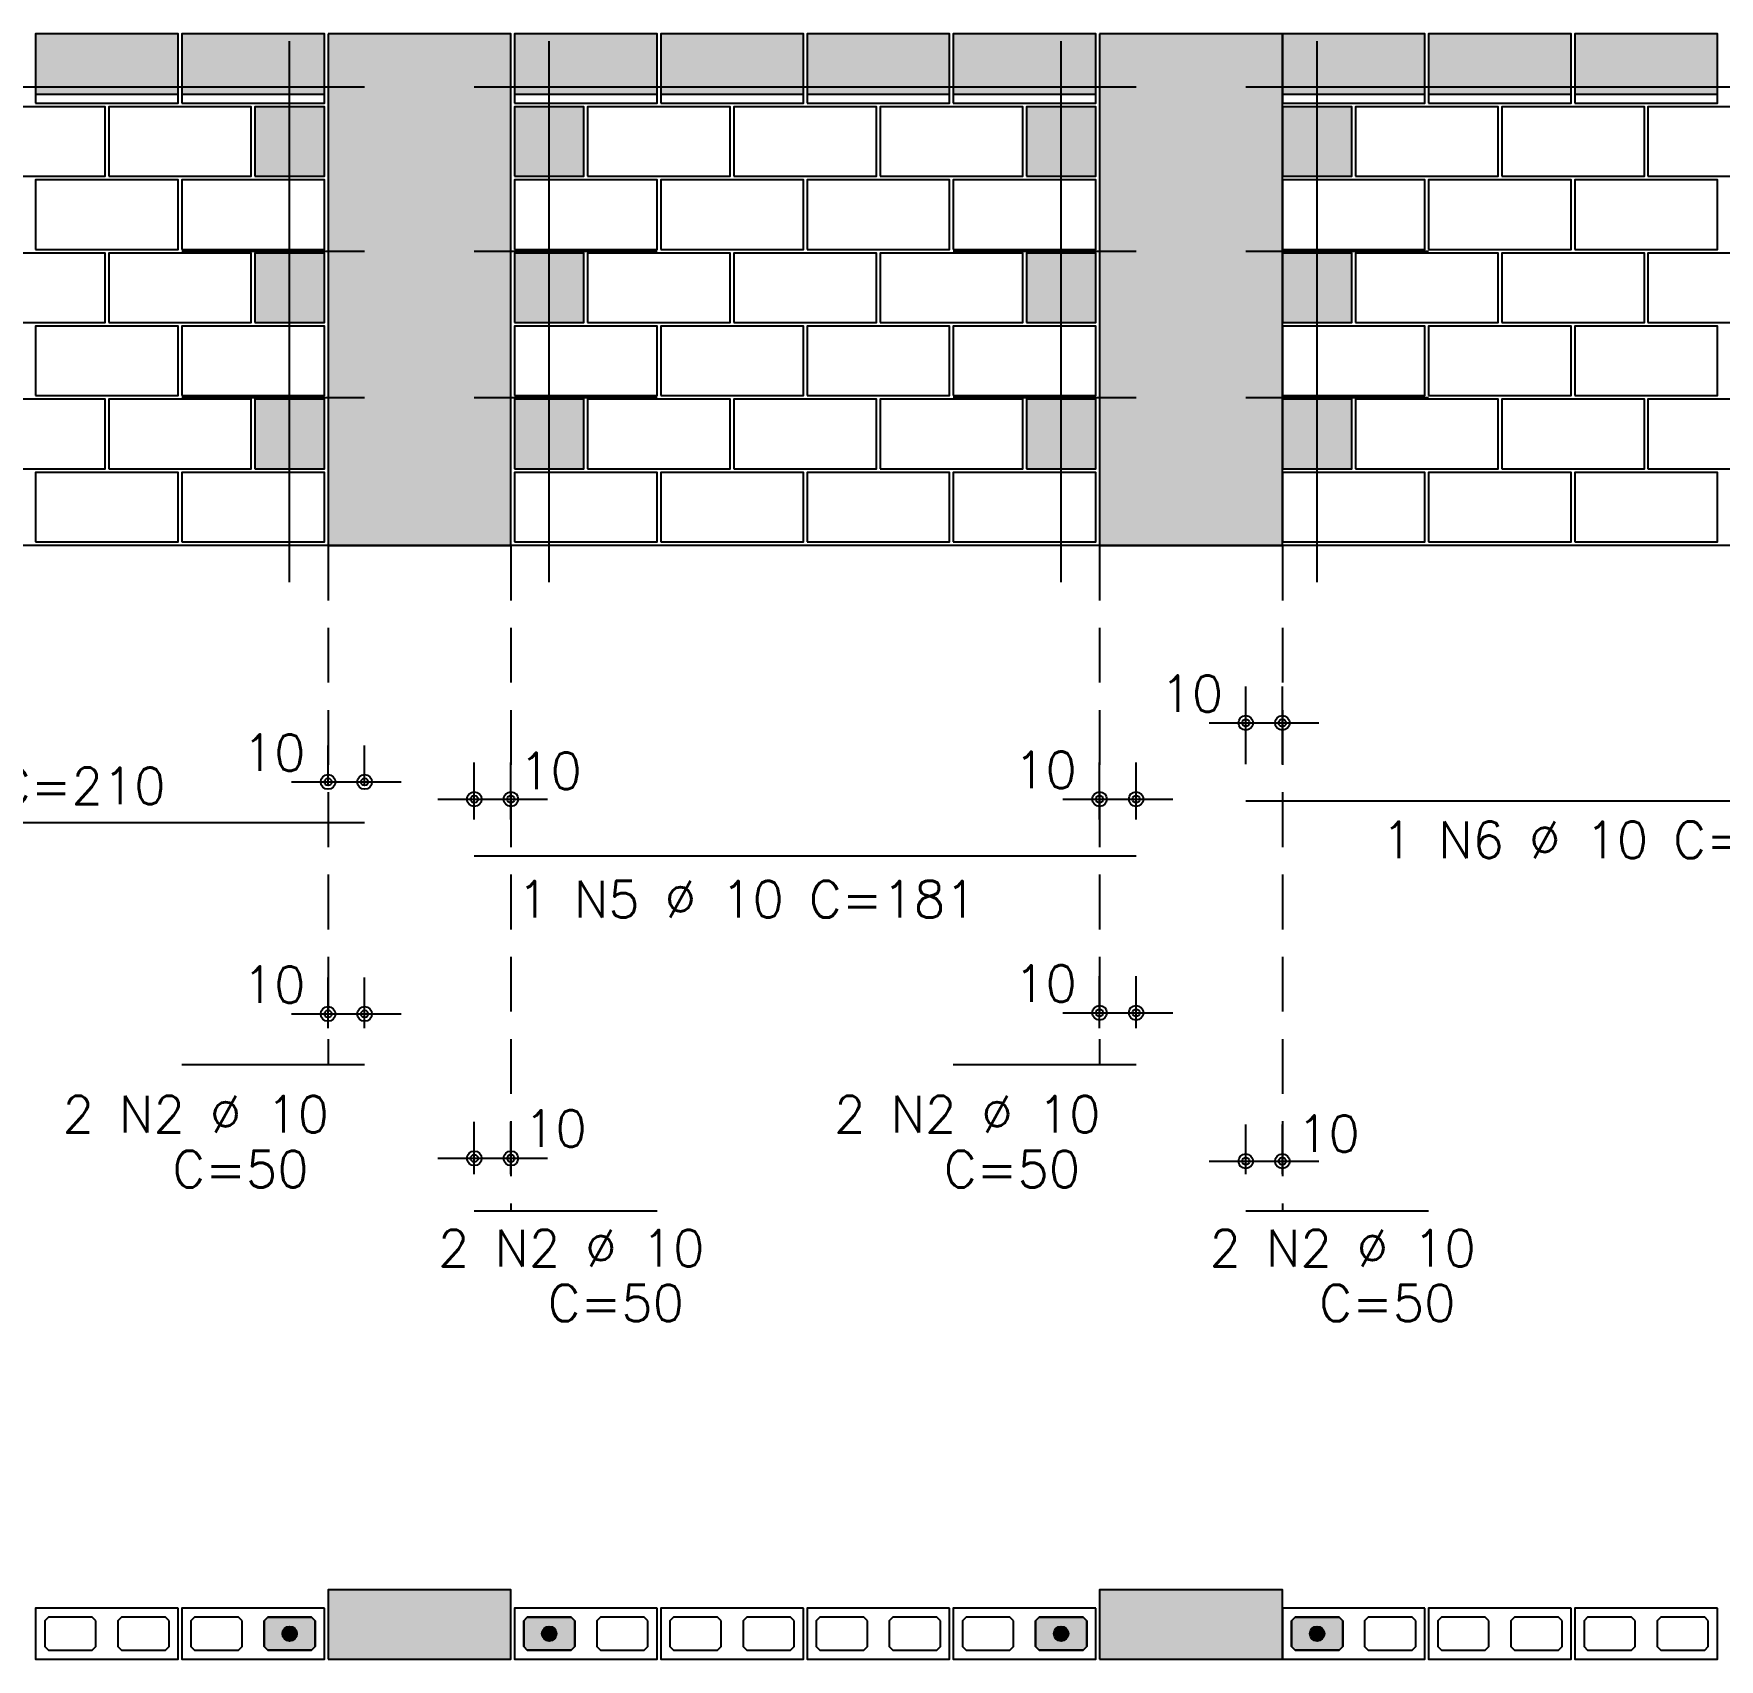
# Model space of a CAD drawing. Extents: x -1.9 to 86, y -1.5 to 61.
# Drawn here: x 17.47 to 26.69, y 19.15 to 28.05 of the extents above; entities that cross this region are included whole.
import ezdxf

# ---------------------------------------------------------------- set-up
doc = ezdxf.new("R2010")
doc.units = 0
doc.header["$MEASUREMENT"] = 0
doc.linetypes.add('ESTILO_TQS_0001', pattern=[0.45, 0.3, -0.15])
for name, color, linetype in [('PENA_01', 1, 'CONTINUOUS'), ('PENA_02', 2, 'CONTINUOUS'), ('PENA_03', 3, 'CONTINUOUS'), ('PENA_05', 5, 'CONTINUOUS'), ('PENA_09', 254, 'CONTINUOUS'), ('PENA_11', 252, 'CONTINUOUS'), ('PENA_23', 50, 'CONTINUOUS')]:
    doc.layers.add(name, color=color, linetype=linetype)
doc.styles.get("Standard").update_dxf_attribs({"font": 'ROMANS.SHX'})

msp = doc.modelspace()

# ---------------------------------------------------------------- linework, layer by layer
at = {"layer": 'PENA_01', "linetype": 'Continuous'}
for p, q in [((17.4835, 27.7155), (18.2635, 27.7155)), ((18.2835, 27.7155), (19.0635, 27.7155)), ((20.1035, 27.7155), (20.8835, 27.7155)), ((20.9035, 27.7155), (21.6835, 27.7155)), ((21.7035, 27.7155), (22.4835, 27.7155)), ((22.5035, 27.7155), (23.2835, 27.7155)), ((24.3035, 27.7155), (25.0835, 27.7155)), ((25.1035, 27.7155), (25.8835, 27.7155)), ((25.9035, 27.7155), (26.6835, 27.7155)), ((24.1035, 24.0493), (24.1035, 24.475)), ((24.3035, 24.0493), (24.3035, 24.475)), ((23.9035, 24.275), (24.5035, 24.275)), ((19.0835, 23.9302), (19.0835, 24.1521)), ((19.2835, 23.9302), (19.2835, 24.1521)), ((19.8835, 23.7472), (19.8835, 24.0579)), ((20.0835, 23.7472), (20.0835, 24.0579)), ((23.3035, 23.7472), (23.3035, 24.0579)), ((23.5035, 23.7472), (23.5035, 24.0579)), ((18.8835, 23.9521), (19.4835, 23.9521)), ((19.6835, 23.8579), (20.2835, 23.8579)), ((23.1035, 23.8579), (23.7035, 23.8579)), ((19.0835, 22.6056), (19.0835, 22.8829)), ((19.2835, 22.6056), (19.2835, 22.8829)), ((23.3035, 22.6056), (23.3035, 22.889)), ((23.5035, 22.6056), (23.5035, 22.889)), ((18.8835, 22.6829), (19.4835, 22.6829)), ((23.1035, 22.689), (23.7035, 22.689)), ((19.8835, 21.8055), (19.8835, 22.093)), ((20.0835, 21.8055), (20.0835, 22.093)), ((24.1035, 21.8055), (24.1035, 22.0772)), ((24.3035, 21.8055), (24.3035, 22.0772)), ((19.6835, 21.893), (20.2835, 21.893)), ((23.9035, 21.8772), (24.5035, 21.8772))]:
    msp.add_line(p, q, dxfattribs=at)
at = {"layer": 'PENA_01', "linetype": 'ESTILO_TQS_0001'}
for p, q in [((19.0835, 25.2455), (19.0835, 22.4056)), ((20.0835, 25.2455), (20.0835, 21.6055)), ((23.3035, 25.2455), (23.3035, 22.4056)), ((24.3035, 25.2455), (24.3035, 21.6055))]:
    msp.add_line(p, q, dxfattribs=at)
at = {"layer": 'PENA_01', "linetype": 'Continuous'}
for points in [[(17.8135, 19.3624), (17.7935, 19.3824), (17.5535, 19.3824), (17.5335, 19.3624), (17.5335, 19.2224), (17.5535, 19.2024), (17.7935, 19.2024), (17.8135, 19.2224), (17.8135, 19.3624)], [(18.2135, 19.3624), (18.1935, 19.3824), (17.9535, 19.3824), (17.9335, 19.3624), (17.9335, 19.2224), (17.9535, 19.2024), (18.1935, 19.2024), (18.2135, 19.2224), (18.2135, 19.3624)], [(18.6135, 19.3624), (18.5935, 19.3824), (18.3535, 19.3824), (18.3335, 19.3624), (18.3335, 19.2224), (18.3535, 19.2024), (18.5935, 19.2024), (18.6135, 19.2224), (18.6135, 19.3624)], [(19.0135, 19.3624), (18.9935, 19.3824), (18.7535, 19.3824), (18.7335, 19.3624), (18.7335, 19.2224), (18.7535, 19.2024), (18.9935, 19.2024), (19.0135, 19.2224), (19.0135, 19.3624)], [(20.4335, 19.3624), (20.4135, 19.3824), (20.1735, 19.3824), (20.1535, 19.3624), (20.1535, 19.2224), (20.1735, 19.2024), (20.4135, 19.2024), (20.4335, 19.2224), (20.4335, 19.3624)], [(20.8335, 19.3624), (20.8135, 19.3824), (20.5735, 19.3824), (20.5535, 19.3624), (20.5535, 19.2224), (20.5735, 19.2024), (20.8135, 19.2024), (20.8335, 19.2224), (20.8335, 19.3624)], [(21.2335, 19.3624), (21.2135, 19.3824), (20.9735, 19.3824), (20.9535, 19.3624), (20.9535, 19.2224), (20.9735, 19.2024), (21.2135, 19.2024), (21.2335, 19.2224), (21.2335, 19.3624)], [(21.6335, 19.3624), (21.6135, 19.3824), (21.3735, 19.3824), (21.3535, 19.3624), (21.3535, 19.2224), (21.3735, 19.2024), (21.6135, 19.2024), (21.6335, 19.2224), (21.6335, 19.3624)], [(22.0335, 19.3624), (22.0135, 19.3824), (21.7735, 19.3824), (21.7535, 19.3624), (21.7535, 19.2224), (21.7735, 19.2024), (22.0135, 19.2024), (22.0335, 19.2224), (22.0335, 19.3624)], [(22.4335, 19.3624), (22.4135, 19.3824), (22.1735, 19.3824), (22.1535, 19.3624), (22.1535, 19.2224), (22.1735, 19.2024), (22.4135, 19.2024), (22.4335, 19.2224), (22.4335, 19.3624)], [(22.8335, 19.3624), (22.8135, 19.3824), (22.5735, 19.3824), (22.5535, 19.3624), (22.5535, 19.2224), (22.5735, 19.2024), (22.8135, 19.2024), (22.8335, 19.2224), (22.8335, 19.3624)], [(23.2335, 19.3624), (23.2135, 19.3824), (22.9735, 19.3824), (22.9535, 19.3624), (22.9535, 19.2224), (22.9735, 19.2024), (23.2135, 19.2024), (23.2335, 19.2224), (23.2335, 19.3624)], [(24.6335, 19.3624), (24.6135, 19.3824), (24.3735, 19.3824), (24.3535, 19.3624), (24.3535, 19.2224), (24.3735, 19.2024), (24.6135, 19.2024), (24.6335, 19.2224), (24.6335, 19.3624)], [(25.0335, 19.3624), (25.0135, 19.3824), (24.7735, 19.3824), (24.7535, 19.3624), (24.7535, 19.2224), (24.7735, 19.2024), (25.0135, 19.2024), (25.0335, 19.2224), (25.0335, 19.3624)], [(25.4335, 19.3624), (25.4135, 19.3824), (25.1735, 19.3824), (25.1535, 19.3624), (25.1535, 19.2224), (25.1735, 19.2024), (25.4135, 19.2024), (25.4335, 19.2224), (25.4335, 19.3624)], [(25.8335, 19.3624), (25.8135, 19.3824), (25.5735, 19.3824), (25.5535, 19.3624), (25.5535, 19.2224), (25.5735, 19.2024), (25.8135, 19.2024), (25.8335, 19.2224), (25.8335, 19.3624)], [(26.2335, 19.3624), (26.2135, 19.3824), (25.9735, 19.3824), (25.9535, 19.3624), (25.9535, 19.2224), (25.9735, 19.2024), (26.2135, 19.2024), (26.2335, 19.2224), (26.2335, 19.3624)], [(26.6335, 19.3624), (26.6135, 19.3824), (26.3735, 19.3824), (26.3535, 19.3624), (26.3535, 19.2224), (26.3735, 19.2024), (26.6135, 19.2024), (26.6335, 19.2224), (26.6335, 19.3624)]]:
    msp.add_lwpolyline(points, dxfattribs=at)
at = {"layer": 'PENA_02', "linetype": 'Continuous'}
msp.add_line((30.9635, 25.2455), (7.9835, 25.2455), dxfattribs=at)
for points in [[(17.4835, 27.6655), (18.2635, 27.6655), (18.2635, 28.0455), (17.4835, 28.0455), (17.4835, 27.6655)], [(18.2835, 27.6655), (19.0635, 27.6655), (19.0635, 28.0455), (18.2835, 28.0455), (18.2835, 27.6655)], [(19.0835, 28.0455), (19.0835, 25.2455), (20.0835, 25.2455), (20.0835, 28.0455), (19.0835, 28.0455)], [(20.1035, 27.6655), (20.8835, 27.6655), (20.8835, 28.0455), (20.1035, 28.0455), (20.1035, 27.6655)], [(20.9035, 27.6655), (21.6835, 27.6655), (21.6835, 28.0455), (20.9035, 28.0455), (20.9035, 27.6655)], [(21.7035, 27.6655), (22.4835, 27.6655), (22.4835, 28.0455), (21.7035, 28.0455), (21.7035, 27.6655)], [(22.5035, 27.6655), (23.2835, 27.6655), (23.2835, 28.0455), (22.5035, 28.0455), (22.5035, 27.6655)], [(23.3035, 28.0455), (23.3035, 25.2455), (24.3035, 25.2455), (24.3035, 28.0455), (23.3035, 28.0455)], [(24.3035, 27.6655), (25.0835, 27.6655), (25.0835, 28.0455), (24.3035, 28.0455), (24.3035, 27.6655)], [(25.1035, 27.6655), (25.8835, 27.6655), (25.8835, 28.0455), (25.1035, 28.0455), (25.1035, 27.6655)], [(25.9035, 27.6655), (26.6835, 27.6655), (26.6835, 28.0455), (25.9035, 28.0455), (25.9035, 27.6655)], [(17.0835, 27.2655), (17.8635, 27.2655), (17.8635, 27.6455), (17.0835, 27.6455), (17.0835, 27.2655)], [(17.8835, 27.2655), (18.6635, 27.2655), (18.6635, 27.6455), (17.8835, 27.6455), (17.8835, 27.2655)], [(18.6835, 27.2655), (19.0635, 27.2655), (19.0635, 27.6455), (18.6835, 27.6455), (18.6835, 27.2655)], [(20.1035, 27.2655), (20.4835, 27.2655), (20.4835, 27.6455), (20.1035, 27.6455), (20.1035, 27.2655)], [(20.5035, 27.2655), (21.2835, 27.2655), (21.2835, 27.6455), (20.5035, 27.6455), (20.5035, 27.2655)], [(21.3035, 27.2655), (22.0835, 27.2655), (22.0835, 27.6455), (21.3035, 27.6455), (21.3035, 27.2655)], [(22.1035, 27.2655), (22.8835, 27.2655), (22.8835, 27.6455), (22.1035, 27.6455), (22.1035, 27.2655)], [(22.9035, 27.2655), (23.2835, 27.2655), (23.2835, 27.6455), (22.9035, 27.6455), (22.9035, 27.2655)], [(24.3035, 27.2655), (24.6835, 27.2655), (24.6835, 27.6455), (24.3035, 27.6455), (24.3035, 27.2655)], [(24.7035, 27.2655), (25.4835, 27.2655), (25.4835, 27.6455), (24.7035, 27.6455), (24.7035, 27.2655)], [(25.5035, 27.2655), (26.2835, 27.2655), (26.2835, 27.6455), (25.5035, 27.6455), (25.5035, 27.2655)], [(26.3035, 27.2655), (27.0835, 27.2655), (27.0835, 27.6455), (26.3035, 27.6455), (26.3035, 27.2655)], [(17.4835, 26.8655), (18.2635, 26.8655), (18.2635, 27.2455), (17.4835, 27.2455), (17.4835, 26.8655)], [(18.2835, 26.8655), (19.0635, 26.8655), (19.0635, 27.2455), (18.2835, 27.2455), (18.2835, 26.8655)], [(20.1035, 26.8655), (20.8835, 26.8655), (20.8835, 27.2455), (20.1035, 27.2455), (20.1035, 26.8655)], [(20.9035, 26.8655), (21.6835, 26.8655), (21.6835, 27.2455), (20.9035, 27.2455), (20.9035, 26.8655)], [(21.7035, 26.8655), (22.4835, 26.8655), (22.4835, 27.2455), (21.7035, 27.2455), (21.7035, 26.8655)], [(22.5035, 26.8655), (23.2835, 26.8655), (23.2835, 27.2455), (22.5035, 27.2455), (22.5035, 26.8655)], [(24.3035, 26.8655), (25.0835, 26.8655), (25.0835, 27.2455), (24.3035, 27.2455), (24.3035, 26.8655)], [(25.1035, 26.8655), (25.8835, 26.8655), (25.8835, 27.2455), (25.1035, 27.2455), (25.1035, 26.8655)], [(25.9035, 26.8655), (26.6835, 26.8655), (26.6835, 27.2455), (25.9035, 27.2455), (25.9035, 26.8655)], [(17.0835, 26.4655), (17.8635, 26.4655), (17.8635, 26.8455), (17.0835, 26.8455), (17.0835, 26.4655)], [(17.8835, 26.4655), (18.6635, 26.4655), (18.6635, 26.8455), (17.8835, 26.8455), (17.8835, 26.4655)], [(18.6835, 26.4655), (19.0635, 26.4655), (19.0635, 26.8455), (18.6835, 26.8455), (18.6835, 26.4655)], [(20.1035, 26.4655), (20.4835, 26.4655), (20.4835, 26.8455), (20.1035, 26.8455), (20.1035, 26.4655)], [(20.5035, 26.4655), (21.2835, 26.4655), (21.2835, 26.8455), (20.5035, 26.8455), (20.5035, 26.4655)], [(21.3035, 26.4655), (22.0835, 26.4655), (22.0835, 26.8455), (21.3035, 26.8455), (21.3035, 26.4655)], [(22.1035, 26.4655), (22.8835, 26.4655), (22.8835, 26.8455), (22.1035, 26.8455), (22.1035, 26.4655)], [(22.9035, 26.4655), (23.2835, 26.4655), (23.2835, 26.8455), (22.9035, 26.8455), (22.9035, 26.4655)], [(24.3035, 26.4655), (24.6835, 26.4655), (24.6835, 26.8455), (24.3035, 26.8455), (24.3035, 26.4655)], [(24.7035, 26.4655), (25.4835, 26.4655), (25.4835, 26.8455), (24.7035, 26.8455), (24.7035, 26.4655)], [(25.5035, 26.4655), (26.2835, 26.4655), (26.2835, 26.8455), (25.5035, 26.8455), (25.5035, 26.4655)], [(26.3035, 26.4655), (27.0835, 26.4655), (27.0835, 26.8455), (26.3035, 26.8455), (26.3035, 26.4655)], [(17.4835, 26.0655), (18.2635, 26.0655), (18.2635, 26.4455), (17.4835, 26.4455), (17.4835, 26.0655)], [(18.2835, 26.0655), (19.0635, 26.0655), (19.0635, 26.4455), (18.2835, 26.4455), (18.2835, 26.0655)], [(20.1035, 26.0655), (20.8835, 26.0655), (20.8835, 26.4455), (20.1035, 26.4455), (20.1035, 26.0655)], [(20.9035, 26.0655), (21.6835, 26.0655), (21.6835, 26.4455), (20.9035, 26.4455), (20.9035, 26.0655)], [(21.7035, 26.0655), (22.4835, 26.0655), (22.4835, 26.4455), (21.7035, 26.4455), (21.7035, 26.0655)], [(22.5035, 26.0655), (23.2835, 26.0655), (23.2835, 26.4455), (22.5035, 26.4455), (22.5035, 26.0655)], [(24.3035, 26.0655), (25.0835, 26.0655), (25.0835, 26.4455), (24.3035, 26.4455), (24.3035, 26.0655)], [(25.1035, 26.0655), (25.8835, 26.0655), (25.8835, 26.4455), (25.1035, 26.4455), (25.1035, 26.0655)], [(25.9035, 26.0655), (26.6835, 26.0655), (26.6835, 26.4455), (25.9035, 26.4455), (25.9035, 26.0655)], [(17.0835, 25.6655), (17.8635, 25.6655), (17.8635, 26.0455), (17.0835, 26.0455), (17.0835, 25.6655)], [(17.8835, 25.6655), (18.6635, 25.6655), (18.6635, 26.0455), (17.8835, 26.0455), (17.8835, 25.6655)], [(18.6835, 25.6655), (19.0635, 25.6655), (19.0635, 26.0455), (18.6835, 26.0455), (18.6835, 25.6655)], [(20.1035, 25.6655), (20.4835, 25.6655), (20.4835, 26.0455), (20.1035, 26.0455), (20.1035, 25.6655)], [(20.5035, 25.6655), (21.2835, 25.6655), (21.2835, 26.0455), (20.5035, 26.0455), (20.5035, 25.6655)], [(21.3035, 25.6655), (22.0835, 25.6655), (22.0835, 26.0455), (21.3035, 26.0455), (21.3035, 25.6655)], [(22.1035, 25.6655), (22.8835, 25.6655), (22.8835, 26.0455), (22.1035, 26.0455), (22.1035, 25.6655)], [(22.9035, 25.6655), (23.2835, 25.6655), (23.2835, 26.0455), (22.9035, 26.0455), (22.9035, 25.6655)], [(24.3035, 25.6655), (24.6835, 25.6655), (24.6835, 26.0455), (24.3035, 26.0455), (24.3035, 25.6655)], [(24.7035, 25.6655), (25.4835, 25.6655), (25.4835, 26.0455), (24.7035, 26.0455), (24.7035, 25.6655)], [(25.5035, 25.6655), (26.2835, 25.6655), (26.2835, 26.0455), (25.5035, 26.0455), (25.5035, 25.6655)], [(26.3035, 25.6655), (27.0835, 25.6655), (27.0835, 26.0455), (26.3035, 26.0455), (26.3035, 25.6655)], [(17.4835, 25.2655), (18.2635, 25.2655), (18.2635, 25.6455), (17.4835, 25.6455), (17.4835, 25.2655)], [(18.2835, 25.2655), (19.0635, 25.2655), (19.0635, 25.6455), (18.2835, 25.6455), (18.2835, 25.2655)], [(20.1035, 25.2655), (20.8835, 25.2655), (20.8835, 25.6455), (20.1035, 25.6455), (20.1035, 25.2655)], [(20.9035, 25.2655), (21.6835, 25.2655), (21.6835, 25.6455), (20.9035, 25.6455), (20.9035, 25.2655)], [(21.7035, 25.2655), (22.4835, 25.2655), (22.4835, 25.6455), (21.7035, 25.6455), (21.7035, 25.2655)], [(22.5035, 25.2655), (23.2835, 25.2655), (23.2835, 25.6455), (22.5035, 25.6455), (22.5035, 25.2655)], [(24.3035, 25.2655), (25.0835, 25.2655), (25.0835, 25.6455), (24.3035, 25.6455), (24.3035, 25.2655)], [(25.1035, 25.2655), (25.8835, 25.2655), (25.8835, 25.6455), (25.1035, 25.6455), (25.1035, 25.2655)], [(25.9035, 25.2655), (26.6835, 25.2655), (26.6835, 25.6455), (25.9035, 25.6455), (25.9035, 25.2655)], [(19.0835, 19.1524), (20.0835, 19.1524), (20.0835, 19.5324), (19.0835, 19.5324), (19.0835, 19.1524)], [(23.3035, 19.1524), (24.3035, 19.1524), (24.3035, 19.5324), (23.3035, 19.5324), (23.3035, 19.1524)], [(18.2635, 19.4324), (17.4835, 19.4324), (17.4835, 19.1524), (18.2635, 19.1524), (18.2635, 19.4324)], [(19.0635, 19.4324), (18.2835, 19.4324), (18.2835, 19.1524), (19.0635, 19.1524), (19.0635, 19.4324)], [(20.8835, 19.4324), (20.1035, 19.4324), (20.1035, 19.1524), (20.8835, 19.1524), (20.8835, 19.4324)], [(21.6835, 19.4324), (20.9035, 19.4324), (20.9035, 19.1524), (21.6835, 19.1524), (21.6835, 19.4324)], [(22.4835, 19.4324), (21.7035, 19.4324), (21.7035, 19.1524), (22.4835, 19.1524), (22.4835, 19.4324)], [(23.2835, 19.4324), (22.5035, 19.4324), (22.5035, 19.1524), (23.2835, 19.1524), (23.2835, 19.4324)], [(25.0835, 19.4324), (24.3035, 19.4324), (24.3035, 19.1524), (25.0835, 19.1524), (25.0835, 19.4324)], [(25.8835, 19.4324), (25.1035, 19.4324), (25.1035, 19.1524), (25.8835, 19.1524), (25.8835, 19.4324)], [(26.6835, 19.4324), (25.9035, 19.4324), (25.9035, 19.1524), (26.6835, 19.1524), (26.6835, 19.4324)]]:
    msp.add_lwpolyline(points, dxfattribs=at)
for centre, radius in [((24.1035, 24.275), 0.04), ((24.1035, 24.275), 0.02), ((24.3035, 24.275), 0.04), ((24.3035, 24.275), 0.02), ((19.0835, 23.9521), 0.04), ((19.0835, 23.9521), 0.02), ((19.2835, 23.9521), 0.04), ((19.2835, 23.9521), 0.02), ((19.8835, 23.8579), 0.04), ((20.0835, 23.8579), 0.04), ((23.3035, 23.8579), 0.04), ((23.5035, 23.8579), 0.04), ((19.8835, 23.8579), 0.02), ((20.0835, 23.8579), 0.02), ((23.3035, 23.8579), 0.02), ((23.5035, 23.8579), 0.02), ((19.0835, 22.6829), 0.04), ((19.0835, 22.6829), 0.02), ((19.2835, 22.6829), 0.04), ((19.2835, 22.6829), 0.02), ((23.3035, 22.689), 0.04), ((23.3035, 22.689), 0.02), ((23.5035, 22.689), 0.04), ((23.5035, 22.689), 0.02), ((19.8835, 21.893), 0.04), ((19.8835, 21.893), 0.02), ((20.0835, 21.893), 0.04), ((20.0835, 21.893), 0.02), ((24.1035, 21.8772), 0.04), ((24.1035, 21.8772), 0.02), ((24.3035, 21.8772), 0.04), ((24.3035, 21.8772), 0.02)]:
    msp.add_circle(centre, radius, dxfattribs=at)
at = {"layer": 'PENA_03', "linetype": 'Continuous'}
for p, q in [((24.1035, 23.8493), (24.1035, 23.8493)), ((24.3035, 23.8493), (24.3035, 23.8493)), ((19.0835, 23.7302), (19.0835, 23.7302)), ((19.2835, 23.7302), (19.2835, 23.7302)), ((19.8835, 23.5472), (19.8835, 23.5472)), ((20.0835, 23.5472), (20.0835, 23.5472)), ((23.3035, 23.5472), (23.3035, 23.5472)), ((23.5035, 23.5472), (23.5035, 23.5472)), ((19.0835, 22.4056), (19.0835, 22.4056)), ((19.2835, 22.4056), (19.2835, 22.4056)), ((23.3035, 22.4056), (23.3035, 22.4056)), ((23.5035, 22.4056), (23.5035, 22.4056)), ((19.8835, 21.6055), (19.8835, 21.6055)), ((20.0835, 21.6055), (20.0835, 21.6055)), ((24.1035, 21.6055), (24.1035, 21.6055)), ((24.3035, 21.6055), (24.3035, 21.6055))]:
    msp.add_line(p, q, dxfattribs=at)
for points in [[(19.0135, 19.2224), (18.9935, 19.2024), (18.7535, 19.2024), (18.7335, 19.2224), (18.7335, 19.3624), (18.7535, 19.3824), (18.9935, 19.3824), (19.0135, 19.3624), (19.0135, 19.2224)], [(20.4335, 19.2224), (20.4135, 19.2024), (20.1735, 19.2024), (20.1535, 19.2224), (20.1535, 19.3624), (20.1735, 19.3824), (20.4135, 19.3824), (20.4335, 19.3624), (20.4335, 19.2224)], [(23.2335, 19.2224), (23.2135, 19.2024), (22.9735, 19.2024), (22.9535, 19.2224), (22.9535, 19.3624), (22.9735, 19.3824), (23.2135, 19.3824), (23.2335, 19.3624), (23.2335, 19.2224)], [(24.6335, 19.2224), (24.6135, 19.2024), (24.3735, 19.2024), (24.3535, 19.2224), (24.3535, 19.3624), (24.3735, 19.3824), (24.6135, 19.3824), (24.6335, 19.3624), (24.6335, 19.2224)]]:
    msp.add_lwpolyline(points, dxfattribs=at)
for centre in [(18.8735, 19.2924), (20.2935, 19.2924), (23.0935, 19.2924), (24.4935, 19.2924)]:
    msp.add_circle(centre, 0.04, dxfattribs=at)
for points in [[(18.9135, 19.2924), (18.8535, 19.327), (18.8359, 19.3061)], [(18.9135, 19.2924), (18.8359, 19.3061), (18.8359, 19.2787)], [(18.9135, 19.2924), (18.8359, 19.2787), (18.8535, 19.2578)], [(18.9135, 19.2924), (18.8804, 19.3318), (18.8535, 19.327)], [(18.9135, 19.2924), (18.8535, 19.2578), (18.8804, 19.253)], [(18.9135, 19.2924), (18.9041, 19.3181), (18.8804, 19.3318)], [(18.9135, 19.2924), (18.8804, 19.253), (18.9041, 19.2667)], [(18.9135, 19.2924), (18.9041, 19.2667), (18.9135, 19.2924)], [(20.3335, 19.2924), (20.2735, 19.327), (20.2559, 19.3061)], [(20.3335, 19.2924), (20.2559, 19.3061), (20.2559, 19.2787)], [(20.3335, 19.2924), (20.2559, 19.2787), (20.2735, 19.2578)], [(20.3335, 19.2924), (20.3004, 19.3318), (20.2735, 19.327)], [(20.3335, 19.2924), (20.2735, 19.2578), (20.3004, 19.253)], [(20.3335, 19.2924), (20.3241, 19.3181), (20.3004, 19.3318)], [(20.3335, 19.2924), (20.3004, 19.253), (20.3241, 19.2667)], [(20.3335, 19.2924), (20.3241, 19.2667), (20.3335, 19.2924)], [(23.1335, 19.2924), (23.0735, 19.327), (23.0559, 19.3061)], [(23.1335, 19.2924), (23.0559, 19.3061), (23.0559, 19.2787)], [(23.1335, 19.2924), (23.0559, 19.2787), (23.0735, 19.2578)], [(23.1335, 19.2924), (23.1004, 19.3318), (23.0735, 19.327)], [(23.1335, 19.2924), (23.0735, 19.2578), (23.1004, 19.253)], [(23.1335, 19.2924), (23.1241, 19.3181), (23.1004, 19.3318)], [(23.1335, 19.2924), (23.1004, 19.253), (23.1241, 19.2667)], [(23.1335, 19.2924), (23.1241, 19.2667), (23.1335, 19.2924)], [(24.5335, 19.2924), (24.4735, 19.327), (24.4559, 19.3061)], [(24.5335, 19.2924), (24.4559, 19.3061), (24.4559, 19.2787)], [(24.5335, 19.2924), (24.4559, 19.2787), (24.4735, 19.2578)], [(24.5335, 19.2924), (24.5004, 19.3318), (24.4735, 19.327)], [(24.5335, 19.2924), (24.4735, 19.2578), (24.5004, 19.253)], [(24.5335, 19.2924), (24.5241, 19.3181), (24.5004, 19.3318)], [(24.5335, 19.2924), (24.5004, 19.253), (24.5241, 19.2667)], [(24.5335, 19.2924), (24.5241, 19.2667), (24.5335, 19.2924)]]:
    msp.add_solid(points, dxfattribs=at)
at = {"layer": 'PENA_05', "linetype": 'Continuous'}
for p, q in [((18.8735, 25.0455), (18.8735, 28.0055)), ((20.2935, 25.0455), (20.2935, 28.0055)), ((23.0935, 25.0455), (23.0935, 28.0055)), ((24.4935, 25.0455), (24.4935, 28.0055)), ((15.0835, 27.7555), (19.2835, 27.7555)), ((19.8835, 27.7555), (23.5035, 27.7555)), ((24.1035, 27.7555), (28.3835, 27.7555)), ((18.2835, 26.8555), (19.2835, 26.8555)), ((19.8835, 26.8555), (20.8835, 26.8555)), ((22.5035, 26.8555), (23.5035, 26.8555)), ((24.1035, 26.8555), (25.1035, 26.8555)), ((18.2835, 26.0555), (19.2835, 26.0555)), ((19.8835, 26.0555), (20.8835, 26.0555)), ((22.5035, 26.0555), (23.5035, 26.0555)), ((24.1035, 26.0555), (25.1035, 26.0555)), ((24.1035, 23.8493), (28.3835, 23.8493)), ((15.0835, 23.7302), (19.2835, 23.7302)), ((19.8835, 23.5472), (23.5035, 23.5472)), ((18.2835, 22.4056), (19.2835, 22.4056)), ((22.5035, 22.4056), (23.5035, 22.4056)), ((19.8835, 21.6055), (20.8835, 21.6055)), ((24.1035, 21.6055), (25.1035, 21.6055))]:
    msp.add_line(p, q, dxfattribs=at)
at = {"layer": 'PENA_09', "linetype": 'Continuous'}
for points in [[(17.4835, 27.7155), (18.2635, 27.7155), (18.2635, 28.0455), (17.4835, 28.0455), (17.4835, 27.7155)], [(18.2835, 27.7155), (19.0635, 27.7155), (19.0635, 28.0455), (18.2835, 28.0455), (18.2835, 27.7155)], [(20.1035, 27.7155), (20.8835, 27.7155), (20.8835, 28.0455), (20.1035, 28.0455), (20.1035, 27.7155)], [(20.9035, 27.7155), (21.6835, 27.7155), (21.6835, 28.0455), (20.9035, 28.0455), (20.9035, 27.7155)], [(21.7035, 27.7155), (22.4835, 27.7155), (22.4835, 28.0455), (21.7035, 28.0455), (21.7035, 27.7155)], [(22.5035, 27.7155), (23.2835, 27.7155), (23.2835, 28.0455), (22.5035, 28.0455), (22.5035, 27.7155)], [(24.3035, 27.7155), (25.0835, 27.7155), (25.0835, 28.0455), (24.3035, 28.0455), (24.3035, 27.7155)], [(25.1035, 27.7155), (25.8835, 27.7155), (25.8835, 28.0455), (25.1035, 28.0455), (25.1035, 27.7155)], [(25.9035, 27.7155), (26.6835, 27.7155), (26.6835, 28.0455), (25.9035, 28.0455), (25.9035, 27.7155)]]:
    msp.add_lwpolyline(points, dxfattribs=at)
for points in [[(17.4835, 27.7155), (18.2635, 27.7155), (18.2635, 28.0455)], [(17.4835, 27.7155), (18.2635, 28.0455), (17.4835, 28.0455)], [(17.4835, 27.7155), (17.4835, 28.0455), (17.4835, 27.7155)], [(18.2835, 27.7155), (19.0635, 27.7155), (19.0635, 28.0455)], [(18.2835, 27.7155), (19.0635, 28.0455), (18.2835, 28.0455)], [(18.2835, 27.7155), (18.2835, 28.0455), (18.2835, 27.7155)], [(20.1035, 27.7155), (20.8835, 27.7155), (20.8835, 28.0455)], [(20.1035, 27.7155), (20.8835, 28.0455), (20.1035, 28.0455)], [(20.1035, 27.7155), (20.1035, 28.0455), (20.1035, 27.7155)], [(20.9035, 27.7155), (21.6835, 27.7155), (21.6835, 28.0455)], [(20.9035, 27.7155), (21.6835, 28.0455), (20.9035, 28.0455)], [(20.9035, 27.7155), (20.9035, 28.0455), (20.9035, 27.7155)], [(21.7035, 27.7155), (22.4835, 27.7155), (22.4835, 28.0455)], [(21.7035, 27.7155), (22.4835, 28.0455), (21.7035, 28.0455)], [(21.7035, 27.7155), (21.7035, 28.0455), (21.7035, 27.7155)], [(22.5035, 27.7155), (23.2835, 27.7155), (23.2835, 28.0455)], [(22.5035, 27.7155), (23.2835, 28.0455), (22.5035, 28.0455)], [(22.5035, 27.7155), (22.5035, 28.0455), (22.5035, 27.7155)], [(24.3035, 27.7155), (25.0835, 27.7155), (25.0835, 28.0455)], [(24.3035, 27.7155), (25.0835, 28.0455), (24.3035, 28.0455)], [(24.3035, 27.7155), (24.3035, 28.0455), (24.3035, 27.7155)], [(25.1035, 27.7155), (25.8835, 27.7155), (25.8835, 28.0455)], [(25.1035, 27.7155), (25.8835, 28.0455), (25.1035, 28.0455)], [(25.1035, 27.7155), (25.1035, 28.0455), (25.1035, 27.7155)], [(25.9035, 27.7155), (26.6835, 27.7155), (26.6835, 28.0455)], [(25.9035, 27.7155), (26.6835, 28.0455), (25.9035, 28.0455)], [(25.9035, 27.7155), (25.9035, 28.0455), (25.9035, 27.7155)]]:
    msp.add_solid(points, dxfattribs=at)
at = {"layer": 'PENA_11', "linetype": 'Continuous'}
for points in [[(19.0835, 28.0455), (19.0835, 25.2455), (20.0835, 25.2455)], [(19.0835, 28.0455), (20.0835, 25.2455), (20.0835, 28.0455)], [(19.0835, 28.0455), (20.0835, 28.0455), (19.0835, 28.0455)], [(23.3035, 28.0455), (23.3035, 25.2455), (24.3035, 25.2455)], [(23.3035, 28.0455), (24.3035, 25.2455), (24.3035, 28.0455)], [(23.3035, 28.0455), (24.3035, 28.0455), (23.3035, 28.0455)], [(19.0835, 19.1524), (20.0835, 19.1524), (20.0835, 19.5324)], [(19.0835, 19.1524), (20.0835, 19.5324), (19.0835, 19.5324)], [(19.0835, 19.1524), (19.0835, 19.5324), (19.0835, 19.1524)], [(23.3035, 19.1524), (24.3035, 19.1524), (24.3035, 19.5324)], [(23.3035, 19.1524), (24.3035, 19.5324), (23.3035, 19.5324)], [(23.3035, 19.1524), (23.3035, 19.5324), (23.3035, 19.1524)], [(19.0135, 19.2224), (18.7335, 19.3624), (18.7535, 19.3824)], [(19.0135, 19.2224), (18.7335, 19.2224), (18.7335, 19.3624)], [(19.0135, 19.2224), (18.7535, 19.3824), (18.9935, 19.3824)], [(19.0135, 19.2224), (18.9935, 19.3824), (19.0135, 19.3624)], [(19.0135, 19.2224), (19.0135, 19.3624), (19.0135, 19.2224)], [(20.4335, 19.2224), (20.1535, 19.3624), (20.1735, 19.3824)], [(20.4335, 19.2224), (20.1535, 19.2224), (20.1535, 19.3624)], [(20.4335, 19.2224), (20.1735, 19.3824), (20.4135, 19.3824)], [(20.4335, 19.2224), (20.4135, 19.3824), (20.4335, 19.3624)], [(20.4335, 19.2224), (20.4335, 19.3624), (20.4335, 19.2224)], [(23.2335, 19.2224), (22.9535, 19.3624), (22.9735, 19.3824)], [(23.2335, 19.2224), (22.9535, 19.2224), (22.9535, 19.3624)], [(23.2335, 19.2224), (22.9735, 19.3824), (23.2135, 19.3824)], [(23.2335, 19.2224), (23.2135, 19.3824), (23.2335, 19.3624)], [(23.2335, 19.2224), (23.2335, 19.3624), (23.2335, 19.2224)], [(24.6335, 19.2224), (24.3535, 19.3624), (24.3735, 19.3824)], [(24.6335, 19.2224), (24.3535, 19.2224), (24.3535, 19.3624)], [(24.6335, 19.2224), (24.3735, 19.3824), (24.6135, 19.3824)], [(24.6335, 19.2224), (24.6135, 19.3824), (24.6335, 19.3624)], [(24.6335, 19.2224), (24.6335, 19.3624), (24.6335, 19.2224)], [(19.0135, 19.2224), (18.7535, 19.2024), (18.7335, 19.2224)], [(19.0135, 19.2224), (18.9935, 19.2024), (18.7535, 19.2024)], [(20.4335, 19.2224), (20.1735, 19.2024), (20.1535, 19.2224)], [(20.4335, 19.2224), (20.4135, 19.2024), (20.1735, 19.2024)], [(23.2335, 19.2224), (22.9735, 19.2024), (22.9535, 19.2224)], [(23.2335, 19.2224), (23.2135, 19.2024), (22.9735, 19.2024)], [(24.6335, 19.2224), (24.3735, 19.2024), (24.3535, 19.2224)], [(24.6335, 19.2224), (24.6135, 19.2024), (24.3735, 19.2024)]]:
    msp.add_solid(points, dxfattribs=at)
at = {"layer": 'PENA_23', "linetype": 'Continuous'}
for points in [[(18.6835, 27.2655), (19.0635, 27.2655), (19.0635, 27.6455), (18.6835, 27.6455), (18.6835, 27.2655)], [(20.1035, 27.2655), (20.4835, 27.2655), (20.4835, 27.6455), (20.1035, 27.6455), (20.1035, 27.2655)], [(22.9035, 27.2655), (23.2835, 27.2655), (23.2835, 27.6455), (22.9035, 27.6455), (22.9035, 27.2655)], [(24.3035, 27.2655), (24.6835, 27.2655), (24.6835, 27.6455), (24.3035, 27.6455), (24.3035, 27.2655)], [(18.6835, 26.4655), (19.0635, 26.4655), (19.0635, 26.8455), (18.6835, 26.8455), (18.6835, 26.4655)], [(20.1035, 26.4655), (20.4835, 26.4655), (20.4835, 26.8455), (20.1035, 26.8455), (20.1035, 26.4655)], [(22.9035, 26.4655), (23.2835, 26.4655), (23.2835, 26.8455), (22.9035, 26.8455), (22.9035, 26.4655)], [(24.3035, 26.4655), (24.6835, 26.4655), (24.6835, 26.8455), (24.3035, 26.8455), (24.3035, 26.4655)], [(18.6835, 25.6655), (19.0635, 25.6655), (19.0635, 26.0455), (18.6835, 26.0455), (18.6835, 25.6655)], [(20.1035, 25.6655), (20.4835, 25.6655), (20.4835, 26.0455), (20.1035, 26.0455), (20.1035, 25.6655)], [(22.9035, 25.6655), (23.2835, 25.6655), (23.2835, 26.0455), (22.9035, 26.0455), (22.9035, 25.6655)], [(24.3035, 25.6655), (24.6835, 25.6655), (24.6835, 26.0455), (24.3035, 26.0455), (24.3035, 25.6655)]]:
    msp.add_lwpolyline(points, dxfattribs=at)
for points in [[(18.6835, 27.2655), (19.0635, 27.2655), (19.0635, 27.6455)], [(18.6835, 27.2655), (19.0635, 27.6455), (18.6835, 27.6455)], [(18.6835, 27.2655), (18.6835, 27.6455), (18.6835, 27.2655)], [(20.1035, 27.2655), (20.4835, 27.2655), (20.4835, 27.6455)], [(20.1035, 27.2655), (20.4835, 27.6455), (20.1035, 27.6455)], [(20.1035, 27.2655), (20.1035, 27.6455), (20.1035, 27.2655)], [(22.9035, 27.2655), (23.2835, 27.2655), (23.2835, 27.6455)], [(22.9035, 27.2655), (23.2835, 27.6455), (22.9035, 27.6455)], [(22.9035, 27.2655), (22.9035, 27.6455), (22.9035, 27.2655)], [(24.3035, 27.2655), (24.6835, 27.2655), (24.6835, 27.6455)], [(24.3035, 27.2655), (24.6835, 27.6455), (24.3035, 27.6455)], [(24.3035, 27.2655), (24.3035, 27.6455), (24.3035, 27.2655)], [(18.6835, 26.4655), (19.0635, 26.4655), (19.0635, 26.8455)], [(18.6835, 26.4655), (19.0635, 26.8455), (18.6835, 26.8455)], [(18.6835, 26.4655), (18.6835, 26.8455), (18.6835, 26.4655)], [(20.1035, 26.4655), (20.4835, 26.4655), (20.4835, 26.8455)], [(20.1035, 26.4655), (20.4835, 26.8455), (20.1035, 26.8455)], [(20.1035, 26.4655), (20.1035, 26.8455), (20.1035, 26.4655)], [(22.9035, 26.4655), (23.2835, 26.4655), (23.2835, 26.8455)], [(22.9035, 26.4655), (23.2835, 26.8455), (22.9035, 26.8455)], [(22.9035, 26.4655), (22.9035, 26.8455), (22.9035, 26.4655)], [(24.3035, 26.4655), (24.6835, 26.4655), (24.6835, 26.8455)], [(24.3035, 26.4655), (24.6835, 26.8455), (24.3035, 26.8455)], [(24.3035, 26.4655), (24.3035, 26.8455), (24.3035, 26.4655)], [(18.6835, 25.6655), (19.0635, 25.6655), (19.0635, 26.0455)], [(18.6835, 25.6655), (19.0635, 26.0455), (18.6835, 26.0455)], [(18.6835, 25.6655), (18.6835, 26.0455), (18.6835, 25.6655)], [(20.1035, 25.6655), (20.4835, 25.6655), (20.4835, 26.0455)], [(20.1035, 25.6655), (20.4835, 26.0455), (20.1035, 26.0455)], [(20.1035, 25.6655), (20.1035, 26.0455), (20.1035, 25.6655)], [(22.9035, 25.6655), (23.2835, 25.6655), (23.2835, 26.0455)], [(22.9035, 25.6655), (23.2835, 26.0455), (22.9035, 26.0455)], [(22.9035, 25.6655), (22.9035, 26.0455), (22.9035, 25.6655)], [(24.3035, 25.6655), (24.6835, 25.6655), (24.6835, 26.0455)], [(24.3035, 25.6655), (24.6835, 26.0455), (24.3035, 26.0455)], [(24.3035, 25.6655), (24.3035, 26.0455), (24.3035, 25.6655)]]:
    msp.add_solid(points, dxfattribs=at)

# ---------------------------------------------------------------- texts
at = {"layer": 'PENA_03', "linetype": 'Continuous'}
for s, p in [('10', (23.6368, 24.335)), ('10', (18.6168, 24.0121)), ('10', (20.1285, 23.913)), ('10', (22.8368, 23.9179)), ('1 N4 %%c 10 C=210', (15.6835, 23.8302)), ('1 N6 %%c 10 C=214', (24.8472, 23.5354)), ('1 N5 %%c 10 C=181', (20.1196, 23.2103)), ('10', (18.6168, 22.7429)), ('10', (22.8368, 22.749)), ('2 N2 %%c 10', (17.6316, 22.0343)), ('2 N2 %%c 10', (21.8516, 22.0343)), ('10', (20.1556, 21.9564)), ('10', (24.3849, 21.9279)), ('C=50', (18.2316, 21.7343)), ('C=50', (22.4516, 21.7343)), ('2 N2 %%c 10', (19.6849, 21.3017)), ('2 N2 %%c 10', (23.9049, 21.3017)), ('C=50', (20.2849, 21.0017)), ('C=50', (24.5049, 21.0017))]:
    msp.add_text(s, height=0.2, dxfattribs=at).set_placement(p)

doc.saveas('drawing.dxf')
